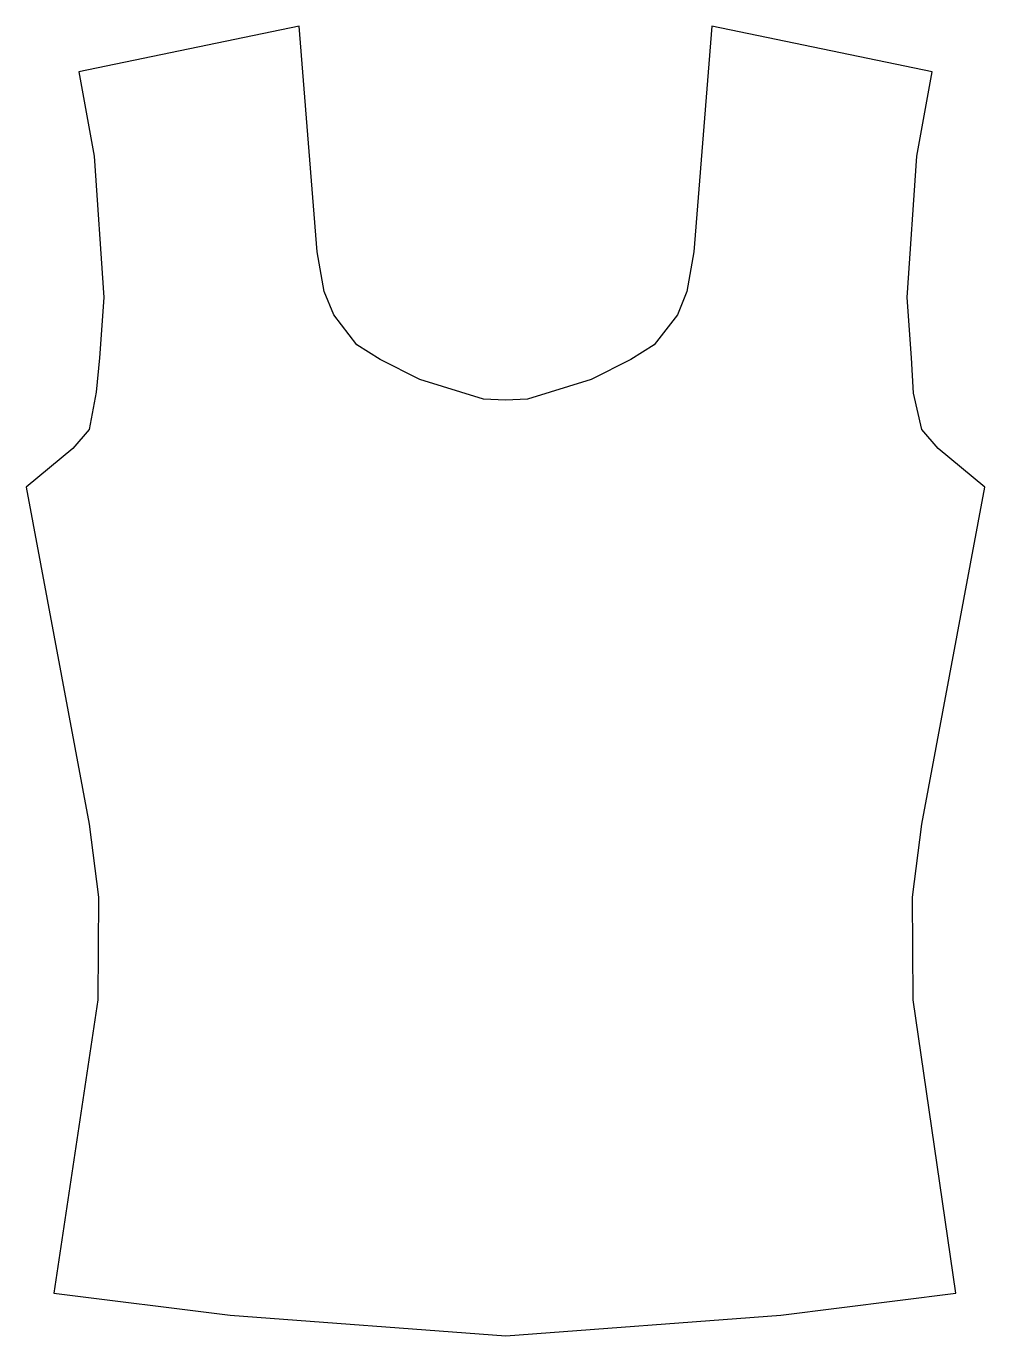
# Model space of a CAD drawing. Header units: metres. Extents: x 3.1 to 47.8, y -61 to 0.1.
import ezdxf

# ---------------------------------------------------------------- set-up
doc = ezdxf.new("R2010")
doc.units = ezdxf.units.M

msp = doc.modelspace()

# ---------------------------------------------------------------- linework, layer by layer
msp.add_lwpolyline([(24.418, -17.309), (21.446, -16.386), (19.598, -15.462), (18.514, -14.779), (17.43, -13.373), (16.988, -12.289), (16.667, -10.442), (15.823, 0.08), (5.542, -2.048), (6.265, -5.984), (6.707, -12.57), (6.506, -15.382), (6.359, -16.973), (6.024, -18.715), (5.261, -19.598), (3.092, -21.406), (6.024, -37.108), (6.466, -40.522), (6.426, -45.301), (4.385, -58.984), (12.61, -60), (25.462, -60.964), (38.273, -60), (46.443, -58.984), (44.458, -45.301), (44.418, -40.522), (44.859, -37.108), (47.791, -21.406), (45.622, -19.598), (44.859, -18.715), (44.467, -17.028), (44.378, -15.382), (44.177, -12.57), (44.618, -5.984), (45.341, -2.048), (35.06, 0.08), (34.217, -10.442), (33.896, -12.289), (33.454, -13.373), (32.369, -14.779), (31.285, -15.462), (29.438, -16.386), (26.466, -17.309), (25.442, -17.345)], close=True)

doc.saveas('drawing.dxf')
